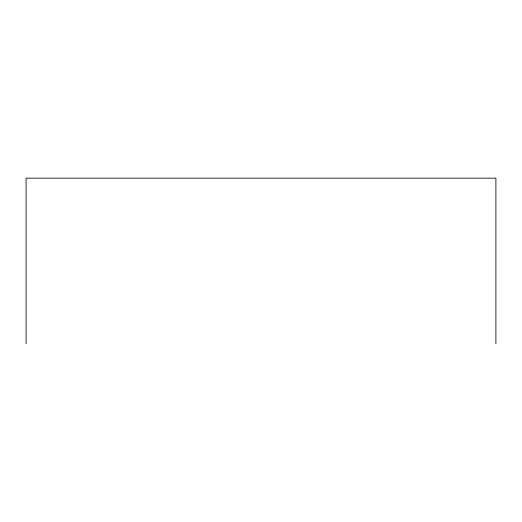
<?xml version="1.0" encoding="UTF-8"?>
<svg xmlns="http://www.w3.org/2000/svg" width="522" height="522" viewBox="0 0 522 522"><rect width="100%" height="100%" fill="white"/><g stroke="black" fill="none" stroke-linecap="round" stroke-linejoin="round"><path stroke-width="0.78" d="M495.9 343.835L495.9 178.165L26.1 178.165L26.1 343.835"/></g></svg>
